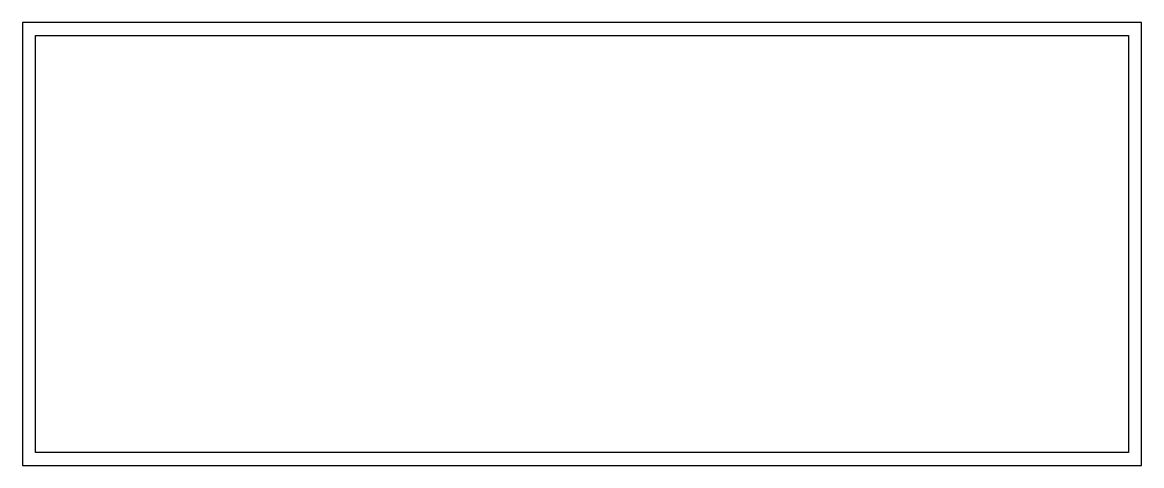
# Model space of a CAD drawing. Header units: millimetres. Extents: x 0 to 1275, y 0 to 505.
import ezdxf

# ---------------------------------------------------------------- set-up
doc = ezdxf.new("R2010")
doc.units = ezdxf.units.MM
doc.layers.add('CUT', color=7, linetype='Continuous')

msp = doc.modelspace()

# ---------------------------------------------------------------- linework, layer by layer
at = {"layer": 'CUT'}
for p, q in [((0, 505), (0, 0)), ((1275, 505), (0, 505)), ((1275, 0), (1275, 505)), ((15, 15), (15, 490)), ((15, 490), (1260, 490)), ((1260, 490), (1260, 15)), ((1260, 15), (15, 15)), ((0, 0), (1275, 0))]:
    msp.add_line(p, q, dxfattribs=at)

doc.saveas('drawing.dxf')
